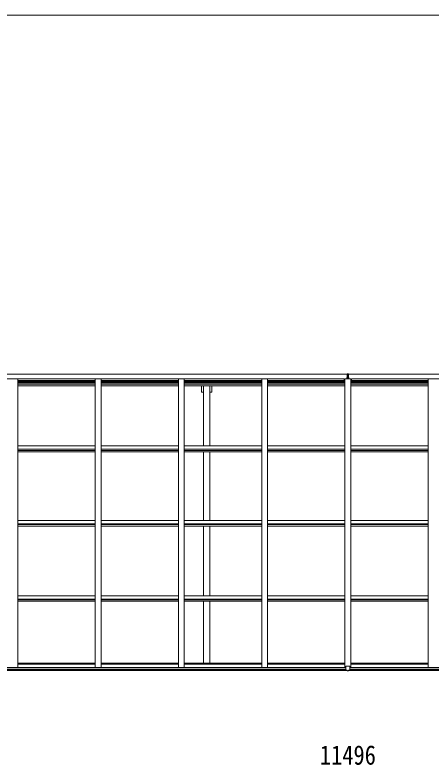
# Model space of a CAD drawing. Units: millimetres at full size; details may follow other scales. Extents: x -9783 to 9892, y -6828 to 6752.
# Drawn here: x -171 to 3409, y 304 to 6752 of the extents above; entities that cross this region are included whole.
import ezdxf
from ezdxf.enums import TextEntityAlignment as Align

# ---------------------------------------------------------------- set-up
doc = ezdxf.new("R2010")
doc.units = ezdxf.units.MM
doc.header["$LTSCALE"] = 35
for name, color, linetype, lineweight in [('0-1_本体', 4, 'Continuous', 9), ('0-2_部品', 7, 'Continuous', 9), ('0-A_寸法', 6, 'Continuous', 9), ('F-0_240', 7, 'Continuous', 9)]:
    doc.layers.add(name, color=color, linetype=linetype, lineweight=lineweight)
doc.styles.add('ＭＳ ゴシック', font='')
doc.styles.get('ＭＳ ゴシック').set_extended_font_data('MS Gothic')

msp = doc.modelspace()

# ---------------------------------------------------------------- linework, layer by layer
at = {"layer": '0-1_本体'}
for p, q in [((-3033.14, 3665.03), (2686.86, 3665.03)), ((-3033.14, 3662.96), (2686.86, 3662.96)), ((-3002.14, 3624.76), (2660.86, 3624.76)), ((-195.64, 3622.92), (-145.64, 3622.92)), ((-145.64, 1142.81), (-145.64, 3622.92)), ((520.36, 3622.92), (570.36, 3622.92)), ((520.36, 1142.81), (520.36, 3622.92)), ((570.36, 1142.81), (570.36, 3622.92)), ((1236.36, 3622.92), (1286.36, 3622.92)), ((1236.36, 1142.81), (1236.36, 3622.92)), ((1286.36, 1142.81), (1286.36, 3622.92)), ((1952.36, 3622.92), (2002.36, 3622.92)), ((1952.36, 1142.81), (1952.36, 3622.92)), ((2002.36, 1142.81), (2002.36, 3622.92)), ((2660.86, 3609.69), (2660.86, 3624.76)), ((2660.86, 3609.68), (2660.86, 3624.76)), ((2668.36, 3622.92), (2718.36, 3622.92)), ((2668.36, 1142.81), (2668.36, 3622.92)), ((8419.86, 3665.03), (2699.86, 3665.03)), ((8419.86, 3662.96), (2699.86, 3662.96)), ((2718.36, 1142.81), (2718.36, 3622.92)), ((2725.86, 3609.68), (2725.86, 3624.76)), ((8388.86, 3624.76), (2725.86, 3624.76)), ((2725.86, 3609.69), (2725.86, 3624.76)), ((3434.36, 3622.92), (3384.36, 3622.92)), ((3384.36, 1142.81), (3384.36, 3622.92)), ((-145.64, 3609.69), (520.36, 3609.69)), ((-145.64, 3600.32), (520.36, 3600.32)), ((-145.64, 3593.25), (520.36, 3593.25)), ((-145.64, 3589.46), (520.36, 3589.46)), ((-145.64, 3578.12), (520.36, 3578.12)), ((-145.64, 3565.3), (520.36, 3565.3)), ((570.36, 3609.69), (1236.36, 3609.69)), ((570.36, 3600.32), (1236.36, 3600.32)), ((570.36, 3593.25), (1236.36, 3593.25)), ((570.36, 3589.46), (1236.36, 3589.46)), ((570.36, 3578.12), (1236.36, 3578.12)), ((570.36, 3565.3), (1236.36, 3565.3)), ((1286.36, 3609.69), (1952.36, 3609.69)), ((1286.36, 3600.32), (1952.36, 3600.32)), ((1286.36, 3593.25), (1952.36, 3593.25)), ((1286.36, 3589.46), (1952.36, 3589.46)), ((1286.36, 3578.12), (1952.36, 3578.12)), ((1286.36, 3565.3), (1952.36, 3565.3)), ((1434.16, 3509.02), (1434.16, 3565.3)), ((1451.86, 3047.84), (1451.86, 3565.3)), ((1506.86, 3047.84), (1506.86, 3565.3)), ((1524.56, 3509.02), (1524.56, 3565.3)), ((2002.36, 3609.69), (2668.36, 3609.69)), ((2002.36, 3600.32), (2668.36, 3600.32)), ((2002.36, 3593.25), (2668.36, 3593.25)), ((2002.36, 3589.46), (2668.36, 3589.46)), ((2002.36, 3578.12), (2668.36, 3578.12)), ((2002.36, 3565.3), (2668.36, 3565.3)), ((3384.36, 3609.69), (2718.36, 3609.69)), ((3384.36, 3600.32), (2718.36, 3600.32)), ((3384.36, 3593.25), (2718.36, 3593.25)), ((3384.36, 3589.46), (2718.36, 3589.46)), ((3384.36, 3578.12), (2718.36, 3578.12)), ((3384.36, 3565.3), (2718.36, 3565.3)), ((1451.86, 3509.02), (1434.16, 3509.02)), ((1524.56, 3509.02), (1506.86, 3509.02)), ((-145.64, 3047.84), (520.36, 3047.84)), ((570.36, 3047.84), (1236.36, 3047.84)), ((1286.36, 3047.84), (1952.36, 3047.84)), ((2002.36, 3047.84), (2668.36, 3047.84)), ((3384.36, 3047.84), (2718.36, 3047.84)), ((-145.64, 3018.87), (520.36, 3018.87)), ((-145.64, 3008.72), (520.36, 3008.72)), ((-145.64, 2995.88), (520.36, 2995.88)), ((570.36, 3018.87), (1236.36, 3018.87)), ((570.36, 3008.72), (1236.36, 3008.72)), ((570.36, 2995.88), (1236.36, 2995.88)), ((1286.36, 3018.87), (1952.36, 3018.87)), ((1286.36, 3008.72), (1952.36, 3008.72)), ((1286.36, 2995.88), (1952.36, 2995.88)), ((1451.86, 2407.38), (1451.86, 2995.88)), ((1506.86, 2407.38), (1506.86, 2995.88)), ((2002.36, 3018.87), (2668.36, 3018.87)), ((2002.36, 3008.72), (2668.36, 3008.72)), ((2002.36, 2995.88), (2668.36, 2995.88)), ((3384.36, 3018.87), (2718.36, 3018.87)), ((3384.36, 3008.72), (2718.36, 3008.72)), ((3384.36, 2995.88), (2718.36, 2995.88)), ((-145.64, 2407.38), (520.36, 2407.38)), ((570.36, 2407.38), (1236.36, 2407.38)), ((1286.36, 2407.38), (1952.36, 2407.38)), ((2002.36, 2407.38), (2668.36, 2407.38)), ((3384.36, 2407.38), (2718.36, 2407.38)), ((-145.64, 2377.94), (520.36, 2377.94)), ((-145.64, 2370.8), (520.36, 2370.8)), ((-145.64, 2357.84), (520.36, 2357.84)), ((570.36, 2377.94), (1236.36, 2377.94)), ((570.36, 2370.8), (1236.36, 2370.8)), ((570.36, 2357.84), (1236.36, 2357.84)), ((1286.36, 2377.94), (1952.36, 2377.94)), ((1286.36, 2370.8), (1952.36, 2370.8)), ((1286.36, 2357.84), (1952.36, 2357.84)), ((1451.86, 1758.55), (1451.86, 2357.84)), ((1506.86, 1758.55), (1506.86, 2357.84)), ((2002.36, 2377.94), (2668.36, 2377.94)), ((2002.36, 2370.8), (2668.36, 2370.8)), ((2002.36, 2357.84), (2668.36, 2357.84)), ((3384.36, 2377.94), (2718.36, 2377.94)), ((3384.36, 2370.8), (2718.36, 2370.8)), ((3384.36, 2357.84), (2718.36, 2357.84)), ((-145.64, 1758.55), (520.36, 1758.55)), ((570.36, 1758.55), (1236.36, 1758.55)), ((1286.36, 1758.55), (1952.36, 1758.55)), ((2002.36, 1758.55), (2668.36, 1758.55)), ((3384.36, 1758.55), (2718.36, 1758.55)), ((-145.64, 1728.75), (520.36, 1728.75)), ((-145.64, 1724.87), (520.36, 1724.87)), ((-145.64, 1711.85), (520.36, 1711.85)), ((570.36, 1728.75), (1236.36, 1728.75)), ((570.36, 1724.87), (1236.36, 1724.87)), ((570.36, 1711.85), (1236.36, 1711.85)), ((1286.36, 1728.75), (1952.36, 1728.75)), ((1286.36, 1724.87), (1952.36, 1724.87)), ((1286.36, 1711.85), (1952.36, 1711.85)), ((1451.86, 1180.03), (1451.86, 1711.85)), ((1506.86, 1180.03), (1506.86, 1711.85)), ((2002.36, 1728.75), (2668.36, 1728.75)), ((2002.36, 1724.87), (2668.36, 1724.87)), ((2002.36, 1711.85), (2668.38, 1711.85)), ((3384.36, 1711.85), (2718.33, 1711.85)), ((3384.36, 1728.75), (2718.36, 1728.75)), ((3384.36, 1724.87), (2718.36, 1724.87)), ((-145.64, 1180.03), (520.36, 1180.03)), ((-145.64, 1170.92), (520.36, 1170.92)), ((570.36, 1180.03), (1236.36, 1180.03)), ((570.36, 1170.92), (1236.36, 1170.92)), ((1286.36, 1180.03), (1952.36, 1180.03)), ((1286.36, 1170.92), (1952.36, 1170.92)), ((2002.36, 1180.03), (2668.36, 1180.03)), ((2002.36, 1170.92), (2668.36, 1170.92)), ((3384.36, 1180.03), (2718.36, 1180.03)), ((3384.36, 1170.92), (2718.36, 1170.92)), ((-3028.14, 1117.36), (2686.86, 1117.36)), ((-3018.68, 1142.81), (2677.4, 1142.81)), ((-3018.14, 1140.46), (2676.86, 1140.46)), ((-3018.14, 1124.8), (2676.86, 1124.8)), ((8414.86, 1117.36), (2699.86, 1117.36)), ((8405.4, 1142.81), (2709.32, 1142.81)), ((8404.86, 1140.46), (2709.86, 1140.46)), ((8404.86, 1124.8), (2709.86, 1124.8))]:
    msp.add_line(p, q, dxfattribs=at)
at = {"layer": '0-2_部品'}
for p, q in [((2684.86, 3635.68), (2691.86, 3635.75)), ((2684.86, 3635.18), (2691.86, 3635.25)), ((2684.86, 3634.31), (2684.86, 3635.18)), ((2684.86, 3634.31), (2691.86, 3634.25)), ((2684.86, 3622.92), (2684.86, 3633.81)), ((2684.86, 3622.92), (2684.86, 3633.81)), ((2686.86, 3666.75), (2691.7, 3667.04)), ((2686.86, 3663.74), (2686.86, 3666.75)), ((2686.86, 3663.74), (2693.36, 3664.14)), ((2691.86, 3664.05), (2686.86, 3663.74)), ((2686.86, 3662.25), (2686.86, 3663.74)), ((2686.86, 3662.25), (2686.86, 3663.74)), ((2687.86, 3661.25), (2691.86, 3661.25)), ((2687.86, 3659.41), (2687.86, 3661.25)), ((2691.86, 3661.25), (2687.86, 3661.25)), ((2687.86, 3659.34), (2687.86, 3661.25)), ((2687.86, 3659.41), (2691.86, 3659.34)), ((2687.86, 3655.81), (2687.86, 3659.41)), ((2691.86, 3659.34), (2687.86, 3659.34)), ((2687.86, 3655.81), (2691.86, 3655.75)), ((2687.86, 3647.58), (2687.86, 3655.81)), ((2687.86, 3647.58), (2691.86, 3647.54)), ((2687.86, 3635.71), (2687.86, 3647.58)), ((2687.86, 3635.71), (2687.86, 3647.54)), ((2691.7, 3667.04), (2693.36, 3667.14)), ((2693.36, 3664.14), (2691.86, 3664.05)), ((2691.86, 3661.25), (2691.86, 3664.05)), ((2691.86, 3661.25), (2691.86, 3650.53)), ((2691.86, 3661.25), (2691.86, 3650.53)), ((2691.86, 3650.53), (2694.86, 3650.53)), ((2691.86, 3643.46), (2691.86, 3650.53)), ((2694.86, 3650.53), (2691.86, 3650.53)), ((2691.86, 3643.46), (2691.86, 3650.53)), ((2691.86, 3643.46), (2694.86, 3643.46)), ((2691.86, 3633.82), (2691.86, 3643.46)), ((2694.86, 3643.46), (2691.86, 3643.46)), ((2691.86, 3633.82), (2691.86, 3643.46)), ((2691.86, 3633.82), (2694.86, 3633.82)), ((2691.86, 3626.75), (2691.86, 3633.82)), ((2694.86, 3633.82), (2691.86, 3633.82)), ((2691.86, 3626.75), (2691.86, 3633.82)), ((2691.86, 3626.75), (2694.86, 3626.75)), ((2691.86, 3626.75), (2691.86, 3622.92)), ((2694.86, 3626.75), (2691.86, 3626.75)), ((2691.86, 3626.75), (2691.86, 3622.92)), ((2693.36, 3667.14), (2693.36, 3664.14)), ((2693.36, 3667.14), (2693.36, 3664.14)), ((2695.01, 3667.04), (2693.36, 3667.14)), ((2699.86, 3663.74), (2693.36, 3664.14)), ((2693.36, 3664.14), (2694.86, 3664.05)), ((2694.86, 3661.25), (2694.86, 3664.05)), ((2694.86, 3664.05), (2699.86, 3663.74)), ((2694.86, 3661.25), (2698.86, 3661.25)), ((2694.86, 3661.25), (2694.86, 3650.53)), ((2694.86, 3661.25), (2694.86, 3650.53)), ((2698.86, 3661.25), (2694.86, 3661.25)), ((2698.86, 3659.41), (2694.86, 3659.34)), ((2694.86, 3659.34), (2698.86, 3659.34)), ((2698.86, 3655.81), (2694.86, 3655.75)), ((2694.86, 3643.46), (2694.86, 3650.53)), ((2694.86, 3643.46), (2694.86, 3650.53)), ((2698.86, 3647.58), (2694.86, 3647.54)), ((2694.86, 3633.82), (2694.86, 3643.46)), ((2694.86, 3633.82), (2694.86, 3643.46)), ((2701.86, 3635.68), (2694.86, 3635.75)), ((2701.86, 3635.18), (2694.86, 3635.25)), ((2701.86, 3634.31), (2694.86, 3634.25)), ((2694.86, 3626.75), (2694.86, 3633.82)), ((2694.86, 3626.75), (2694.86, 3633.82)), ((2694.86, 3626.75), (2694.86, 3622.92)), ((2694.86, 3626.75), (2694.86, 3622.92)), ((2699.86, 3666.75), (2695.01, 3667.04)), ((2698.86, 3659.34), (2698.86, 3661.25)), ((2698.86, 3659.41), (2698.86, 3661.25)), ((2698.86, 3655.81), (2698.86, 3659.41)), ((2698.86, 3647.58), (2698.86, 3655.81)), ((2698.86, 3635.71), (2698.86, 3647.58)), ((2698.86, 3635.71), (2698.86, 3647.54)), ((2699.86, 3663.74), (2699.86, 3666.75)), ((2699.86, 3662.25), (2699.86, 3663.74)), ((2699.86, 3662.25), (2699.86, 3663.74)), ((2701.86, 3634.31), (2701.86, 3635.18)), ((2701.86, 3622.92), (2701.86, 3633.81)), ((2701.86, 3622.92), (2701.86, 3633.81)), ((2676.86, 1120.9), (2676.86, 1153.22)), ((2676.86, 1120.9), (2676.86, 1153.22)), ((2676.86, 1120.9), (2676.86, 1120.86)), ((2676.86, 1120.9), (2676.86, 1120.86)), ((2708.86, 1154.22), (2677.86, 1154.22)), ((2677.86, 1154.22), (2708.86, 1154.22)), ((2686.86, 1120.13), (2677.86, 1120.19)), ((2686.86, 1120.13), (2677.86, 1120.19)), ((2699.86, 1120.13), (2708.86, 1120.19)), ((2699.86, 1120.13), (2708.86, 1120.19)), ((2709.86, 1120.9), (2709.86, 1153.22)), ((2709.86, 1120.9), (2709.86, 1153.22)), ((2709.86, 1120.9), (2709.86, 1120.86)), ((2709.86, 1120.9), (2709.86, 1120.86))]:
    msp.add_line(p, q, dxfattribs=at)
for points in [[(2691.86, 3635.75), (2684.86, 3635.68), (2684.86, 3635.18)], [(2691.86, 3635.25), (2684.86, 3635.18), (2684.86, 3635.68)], [(2691.86, 3633.75), (2684.86, 3633.81), (2684.86, 3634.31), (2684.86, 3635.18)], [(2691.86, 3634.25), (2684.86, 3634.31), (2684.86, 3633.81), (2691.86, 3633.75)], [(2693.36, 3667.14), (2686.86, 3666.75), (2686.86, 3663.74)], [(2691.86, 3655.75), (2687.86, 3655.75), (2687.86, 3659.34)], [(2691.86, 3647.54), (2687.86, 3647.54), (2687.86, 3655.75)], [(2693.36, 3667.14), (2699.86, 3666.75), (2699.86, 3663.74)], [(2694.86, 3655.75), (2698.86, 3655.75), (2698.86, 3659.34)], [(2694.86, 3647.54), (2698.86, 3647.54), (2698.86, 3655.75)], [(2694.86, 3635.75), (2701.86, 3635.68), (2701.86, 3635.18)], [(2694.86, 3635.25), (2701.86, 3635.18), (2701.86, 3635.68)], [(2694.86, 3633.75), (2701.86, 3633.81), (2701.86, 3634.31), (2701.86, 3635.18)], [(2694.86, 3634.25), (2701.86, 3634.31), (2701.86, 3633.81), (2694.86, 3633.75)], [(2693.36, 1114.7), (2686.86, 1115.1), (2686.86, 1120.13)], [(2693.36, 1114.7), (2686.86, 1115.1), (2686.86, 1120.13)], [(2693.36, 1114.7), (2699.86, 1115.1), (2699.86, 1120.13)], [(2693.36, 1114.7), (2699.86, 1115.1), (2699.86, 1120.13)]]:
    msp.add_lwpolyline(points, dxfattribs=at)
for centre, start, end in [((2687.86, 3662.25), 180, 270), ((2687.86, 3662.25), 180, 270), ((2698.86, 3662.25), 270, 0), ((2698.86, 3662.25), 270, 0), ((2677.86, 1153.22), 90, 180), ((2677.86, 1153.22), 90, 180), ((2708.86, 1153.22), 0, 90), ((2708.86, 1153.22), 0, 90)]:
    msp.add_arc(centre, 1, start, end, dxfattribs=at)
for centre, major_axis, ratio, start_param, end_param in [((2691.88, 3664.05), (0.18, -2.99), 0.008711, 3.1415927, 4.7113235), ((2519.99, 3653.53), (171.87, 10.52), 0.017422, 6.2821194, 6.2831848), ((2694.83, 3664.05), (-0.18, -2.99), 0.008711, 1.5718618, 3.1415927), ((2866.73, 3653.53), (-171.87, 10.52), 0.017422, 0.0000005, 0.0010659), ((2677.86, 1120.9), (1, -0.012), 0.707053, 3.2044821, 4.7211143), ((2677.86, 1120.9), (1, -0.012), 0.707053, 3.2044821, 4.7211143), ((2708.86, 1120.9), (-1, -0.012), 0.707053, 1.562071, 3.0787032), ((2708.86, 1120.9), (-1, -0.012), 0.707053, 1.562071, 3.0787032)]:
    msp.add_ellipse(centre, major_axis=major_axis, ratio=ratio, start_param=start_param, end_param=end_param, dxfattribs=at)
at = {"layer": 'F-0_240', "color": 5}
msp.add_line((-9783.03, 6751.9), (9396.97, 6751.9), dxfattribs=at)

# ---------------------------------------------------------------- texts
at = {"layer": '0-A_寸法', "color": 7, "style": 'ＭＳ ゴシック', "width": 0.85}
msp.add_text('11496', height=166.8, dxfattribs=at).set_placement((2452.73, 257.11), align=Align.BOTTOM_LEFT)

doc.saveas('drawing.dxf')
